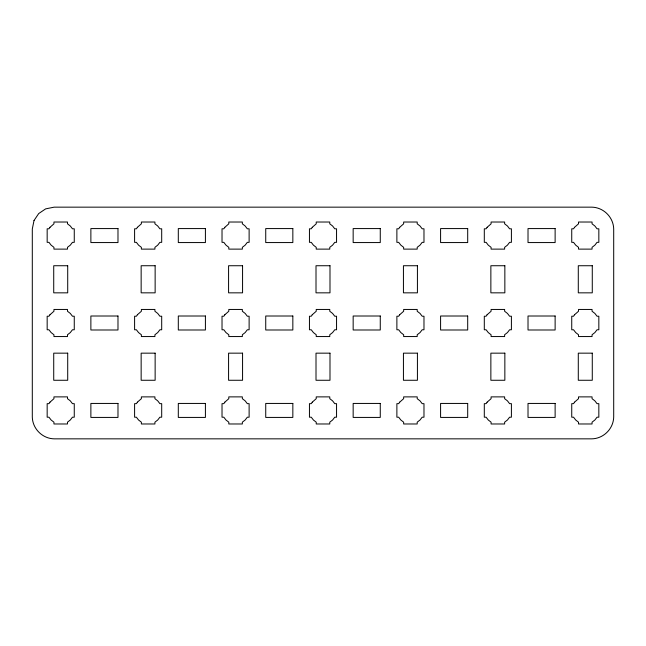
<?xml version="1.0" encoding="UTF-8"?>
<svg xmlns="http://www.w3.org/2000/svg" width="646" height="646" viewBox="0 0 646 646"><rect width="100%" height="100%" fill="white"/><g stroke="black" fill="none" stroke-linecap="round" stroke-linejoin="round"><path stroke-width="0.97" d="M34.02 220.504L32.3 229.015L32.3 416.985C32.534 428.742 42.402 438.61 54.159 438.844L591.841 438.844C603.598 438.61 613.466 428.742 613.7 416.985L613.7 229.015C613.466 217.258 603.598 207.39 591.841 207.156L54.159 207.156L45.648 208.876L38.703 213.56L34.02 220.504M49.968 227.319L48.975 228.797L47.166 228.797L47.166 242.347L48.975 242.347L51.131 245.157L53.941 247.313L53.941 249.122L67.491 249.122L67.491 247.313L70.293 245.157L72.449 242.347L74.266 242.347L74.266 228.797L72.449 228.797L70.293 225.987L67.491 223.831L67.491 222.022L53.941 222.022L53.941 223.831L49.968 227.319M49.968 314.747L48.975 316.225L47.166 316.225L47.166 329.775L48.975 329.775L51.131 332.585L53.941 334.741L53.941 336.55L67.491 336.55L67.491 334.741L70.293 332.585L72.449 329.775L74.266 329.775L74.266 316.225L72.449 316.225L70.293 313.415L67.491 311.259L67.491 309.45L53.941 309.45L53.941 311.259L49.968 314.747M137.396 227.319L136.403 228.797L134.594 228.797L134.594 242.347L136.403 242.347L138.559 245.157L141.369 247.313L141.369 249.122L154.919 249.122L154.919 247.313L157.721 245.157L159.877 242.347L161.694 242.347L161.694 228.797L159.877 228.797L157.721 225.987L154.919 223.831L154.919 222.022L141.369 222.022L141.369 223.831L137.396 227.319M49.968 402.175L48.975 403.653L47.166 403.653L47.166 417.203L48.975 417.203L51.131 420.013L53.941 422.169L53.941 423.978L67.491 423.978L67.491 422.169L70.293 420.013L72.449 417.203L74.266 417.203L74.266 403.653L72.449 403.653L70.293 400.843L67.491 398.687L67.491 396.878L53.941 396.878L53.941 398.687L49.968 402.175M137.396 314.747L136.403 316.225L134.594 316.225L134.594 329.775L136.403 329.775L138.559 332.585L141.369 334.741L141.369 336.55L154.919 336.55L154.919 334.741L157.721 332.585L159.877 329.775L161.694 329.775L161.694 316.225L159.877 316.225L157.721 313.415L154.919 311.259L154.919 309.45L141.369 309.45L141.369 311.259L137.396 314.747M224.824 227.319L223.831 228.797L222.022 228.797L222.022 242.347L223.831 242.347L225.987 245.157L228.797 247.313L228.797 249.122L242.347 249.122L242.347 247.313L245.157 245.157L247.313 242.347L249.122 242.347L249.122 228.797L247.313 228.797L245.157 225.987L242.347 223.831L242.347 222.022L228.797 222.022L228.797 223.831L224.824 227.319M137.396 402.175L136.403 403.653L134.594 403.653L134.594 417.203L136.403 417.203L138.559 420.013L141.369 422.169L141.369 423.978L154.919 423.978L154.919 422.169L157.721 420.013L159.877 417.203L161.694 417.203L161.694 403.653L159.877 403.653L157.721 400.843L154.919 398.687L154.919 396.878L141.369 396.878L141.369 398.687L137.396 402.175M224.824 314.747L223.831 316.225L222.022 316.225L222.022 329.775L223.831 329.775L225.987 332.585L228.797 334.741L228.797 336.55L242.347 336.55L242.347 334.741L245.157 332.585L247.313 329.775L249.122 329.775L249.122 316.225L247.313 316.225L245.157 313.415L242.347 311.259L242.347 309.45L228.797 309.45L228.797 311.259L224.824 314.747M312.252 227.319L311.259 228.797L309.45 228.797L309.45 242.347L311.259 242.347L313.415 245.157L316.225 247.313L316.225 249.122L329.775 249.122L329.775 247.313L332.585 245.157L334.741 242.347L336.55 242.347L336.55 228.797L334.741 228.797L332.585 225.987L329.775 223.831L329.775 222.022L316.225 222.022L316.225 223.831L312.252 227.319M224.824 402.175L223.831 403.653L222.022 403.653L222.022 417.203L223.831 417.203L225.987 420.013L228.797 422.169L228.797 423.978L242.347 423.978L242.347 422.169L245.157 420.013L247.313 417.203L249.122 417.203L249.122 403.653L247.313 403.653L245.157 400.843L242.347 398.687L242.347 396.878L228.797 396.878L228.797 398.687L224.824 402.175M312.252 314.747L311.259 316.225L309.45 316.225L309.45 329.775L311.259 329.775L313.415 332.585L316.225 334.741L316.225 336.55L329.775 336.55L329.775 334.741L332.585 332.585L334.741 329.775L336.55 329.775L336.55 316.225L334.741 316.225L332.585 313.415L329.775 311.259L329.775 309.45L316.225 309.45L316.225 311.259L312.252 314.747M399.68 227.319L398.687 228.797L396.878 228.797L396.878 242.347L398.687 242.347L400.843 245.157L403.653 247.313L403.653 249.122L417.203 249.122L417.203 247.313L420.013 245.157L422.169 242.347L423.978 242.347L423.978 228.797L422.169 228.797L420.013 225.987L417.203 223.831L417.203 222.022L403.653 222.022L403.653 223.831L399.68 227.319M312.252 402.175L311.259 403.653L309.45 403.653L309.45 417.203L311.259 417.203L313.415 420.013L316.225 422.169L316.225 423.978L329.775 423.978L329.775 422.169L332.585 420.013L334.741 417.203L336.55 417.203L336.55 403.653L334.741 403.653L332.585 400.843L329.775 398.687L329.775 396.878L316.225 396.878L316.225 398.687L312.252 402.175M399.68 314.747L398.687 316.225L396.878 316.225L396.878 329.775L398.687 329.775L400.843 332.585L403.653 334.741L403.653 336.55L417.203 336.55L417.203 334.741L420.013 332.585L422.169 329.775L423.978 329.775L423.978 316.225L422.169 316.225L420.013 313.415L417.203 311.259L417.203 309.45L403.653 309.45L403.653 311.259L399.68 314.747M487.108 227.319L486.123 228.797L484.306 228.797L484.306 242.347L486.123 242.347L488.279 245.157L491.081 247.313L491.081 249.122L504.631 249.122L504.631 247.313L507.441 245.157L509.597 242.347L511.406 242.347L511.406 228.797L509.597 228.797L507.441 225.987L504.631 223.831L504.631 222.022L491.081 222.022L491.081 223.831L487.108 227.319M399.68 402.175L398.687 403.653L396.878 403.653L396.878 417.203L398.687 417.203L400.843 420.013L403.653 422.169L403.653 423.978L417.203 423.978L417.203 422.169L420.013 420.013L422.169 417.203L423.978 417.203L423.978 403.653L422.169 403.653L420.013 400.843L417.203 398.687L417.203 396.878L403.653 396.878L403.653 398.687L399.68 402.175M487.108 314.747L486.123 316.225L484.306 316.225L484.306 329.775L486.123 329.775L488.279 332.585L491.081 334.741L491.081 336.55L504.631 336.55L504.631 334.741L507.441 332.585L509.597 329.775L511.406 329.775L511.406 316.225L509.597 316.225L507.441 313.415L504.631 311.259L504.631 309.45L491.081 309.45L491.081 311.259L487.108 314.747M574.536 227.319L573.551 228.797L571.734 228.797L571.734 242.347L573.551 242.347L575.707 245.157L578.509 247.313L578.509 249.122L592.059 249.122L592.059 247.313L594.869 245.157L597.025 242.347L598.834 242.347L598.834 228.797L597.025 228.797L594.869 225.987L592.059 223.831L592.059 222.022L578.509 222.022L578.509 223.831L574.536 227.319M487.108 402.175L486.123 403.653L484.306 403.653L484.306 417.203L486.123 417.203L488.279 420.013L491.081 422.169L491.081 423.978L504.631 423.978L504.631 422.169L507.441 420.013L509.597 417.203L511.406 417.203L511.406 403.653L509.597 403.653L507.441 400.843L504.631 398.687L504.631 396.878L491.081 396.878L491.081 398.687L487.108 402.175M574.536 314.747L573.551 316.225L571.734 316.225L571.734 329.775L573.551 329.775L575.707 332.585L578.509 334.741L578.509 336.55L592.059 336.55L592.059 334.741L594.869 332.585L597.025 329.775L598.834 329.775L598.834 316.225L597.025 316.225L594.869 313.415L592.059 311.259L592.059 309.45L578.509 309.45L578.509 311.259L574.536 314.747M574.536 402.175L573.551 403.653L571.734 403.653L571.734 417.203L573.551 417.203L575.707 420.013L578.509 422.169L578.509 423.978L592.059 423.978L592.059 422.169L594.869 420.013L597.025 417.203L598.834 417.203L598.834 403.653L597.025 403.653L594.869 400.843L592.059 398.687L592.059 396.878L578.509 396.878L578.509 398.687L574.536 402.175M117.984 228.579L90.876 228.579L90.876 242.565L117.984 242.565L117.984 228.579M205.412 228.579L178.304 228.579L178.304 242.565L205.412 242.565L205.412 228.579M292.84 228.579L265.732 228.579L265.732 242.565L292.84 242.565L292.84 228.579M380.268 228.579L353.16 228.579L353.16 242.565L380.268 242.565L380.268 228.579M467.696 228.579L440.588 228.579L440.588 242.565L467.696 242.565L467.696 228.579M555.124 228.579L528.016 228.579L528.016 242.565L555.124 242.565L555.124 228.579M67.709 265.732L53.723 265.732L53.723 292.84L67.709 292.84L67.709 265.732M155.137 265.732L141.151 265.732L141.151 292.84L155.137 292.84L155.137 265.732M242.565 265.732L228.579 265.732L228.579 292.84L242.565 292.84L242.565 265.732M329.993 265.732L316.007 265.732L316.007 292.84L329.993 292.84L329.993 265.732M417.421 265.732L403.435 265.732L403.435 292.84L417.421 292.84L417.421 265.732M504.849 265.732L490.863 265.732L490.863 292.84L504.849 292.84L504.849 265.732M592.277 265.732L578.291 265.732L578.291 292.84L592.277 292.84L592.277 265.732M117.984 316.007L90.876 316.007L90.876 329.993L117.984 329.993L117.984 316.007M205.412 316.007L178.304 316.007L178.304 329.993L205.412 329.993L205.412 316.007M292.84 316.007L265.732 316.007L265.732 329.993L292.84 329.993L292.84 316.007M380.268 316.007L353.16 316.007L353.16 329.993L380.268 329.993L380.268 316.007M467.696 316.007L440.588 316.007L440.588 329.993L467.696 329.993L467.696 316.007M555.124 316.007L528.016 316.007L528.016 329.993L555.124 329.993L555.124 316.007M67.709 353.16L53.723 353.16L53.723 380.268L67.709 380.268L67.709 353.16M155.137 353.16L141.151 353.16L141.151 380.268L155.137 380.268L155.137 353.16M242.565 353.16L228.579 353.16L228.579 380.268L242.565 380.268L242.565 353.16M329.993 353.16L316.007 353.16L316.007 380.268L329.993 380.268L329.993 353.16M417.421 353.16L403.435 353.16L403.435 380.268L417.421 380.268L417.421 353.16M504.849 353.16L490.863 353.16L490.863 380.268L504.849 380.268L504.849 353.16M592.277 353.16L578.291 353.16L578.291 380.268L592.277 380.268L592.277 353.16M117.984 403.435L90.876 403.435L90.876 417.421L117.984 417.421L117.984 403.435M205.412 403.435L178.304 403.435L178.304 417.421L205.412 417.421L205.412 403.435M292.84 403.435L265.732 403.435L265.732 417.421L292.84 417.421L292.84 403.435M380.268 403.435L353.16 403.435L353.16 417.421L380.268 417.421L380.268 403.435M467.696 403.435L440.588 403.435L440.588 417.421L467.696 417.421L467.696 403.435M555.124 403.435L528.016 403.435L528.016 417.421L555.124 417.421L555.124 403.435"/></g></svg>
